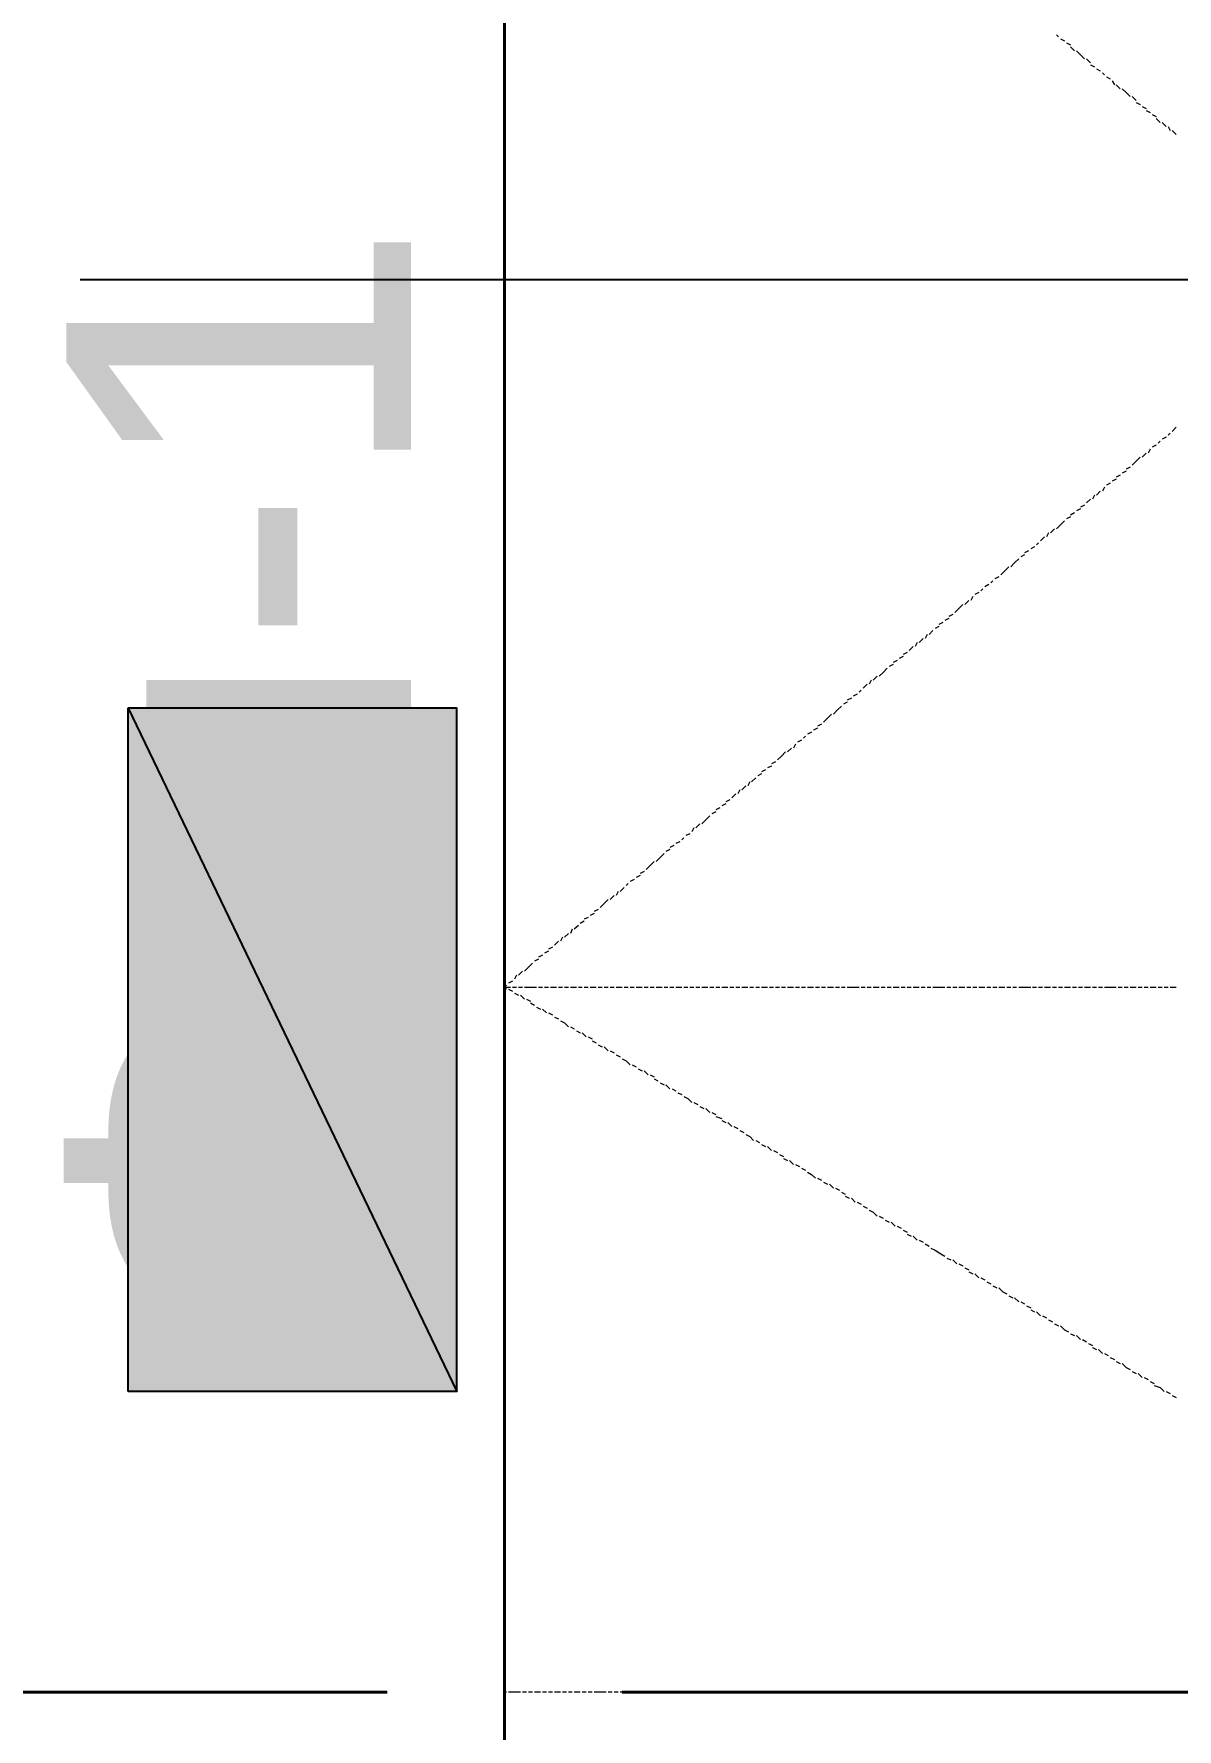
# Model space of a CAD drawing. Extents: x 8 to 21351, y 0 to 420.
# Drawn here: x 15777 to 15789.15, y 217.92 to 235.93 of the extents above; entities that cross this region are included whole.
import ezdxf

# ---------------------------------------------------------------- set-up
doc = ezdxf.new("R2010")
doc.units = 0
doc.styles.add('TEYPDFCAD_TEXT', font='arial.ttf')

msp = doc.modelspace()

# ---------------------------------------------------------------- hatches: boundary and pattern name
at = {"true_color": 0xffffff}
h = msp.add_hatch(color=0, dxfattribs=at)
h.paths.add_polyline_path([(15778.001, 221.509), (15778.001, 228.769), (15781.494, 221.509)])
h.paths.add_polyline_path([(15778.001, 228.769), (15781.494, 221.509), (15781.494, 228.769)])

# ---------------------------------------------------------------- linework, layer by layer
at = {"color": 7, "lineweight": 40}
for p, q in [((15782.002, 262.065), (15782.002, 174.561)), ((15780.753, 218.313), (15753.257, 218.313)), ((15810.746, 218.313), (15783.25, 218.313))]:
    msp.add_line(p, q, dxfattribs=at)
at = {"lineweight": 25}
for p, q in [((15782.002, 245.914), (15782.002, 225.912)), ((15797.496, 233.32), (15777.493, 233.32)), ((15782.002, 224.409), (15782.002, 223.414)), ((15782.002, 221.911), (15782.002, 201.909))]:
    msp.add_line(p, q, dxfattribs=at)
at = {"color": 7, "lineweight": 5}
for p, q in [((15782.002, 235.86), (15782.002, 235.924)), ((15782.002, 235.797), (15782.002, 235.839)), ((15787.865, 235.924), (15787.886, 235.902)), ((15787.907, 235.881), (15787.949, 235.86)), ((15787.971, 235.839), (15788.013, 235.818)), ((15788.013, 235.797), (15788.055, 235.754)), ((15782.002, 235.733), (15782.002, 235.775)), ((15782.002, 235.649), (15782.002, 235.712)), ((15782.002, 235.585), (15782.002, 235.627)), ((15788.076, 235.754), (15788.119, 235.712)), ((15788.119, 235.712), (15788.161, 235.67)), ((15788.182, 235.67), (15788.225, 235.627)), ((15782.002, 235.522), (15782.002, 235.564)), ((15782.002, 235.437), (15782.002, 235.5)), ((15782.002, 235.373), (15782.002, 235.437)), ((15788.225, 235.606), (15788.267, 235.585)), ((15788.288, 235.564), (15788.33, 235.543)), ((15788.352, 235.522), (15788.373, 235.5)), ((15788.394, 235.479), (15788.436, 235.458)), ((15788.457, 235.437), (15788.479, 235.394)), ((15782.002, 235.31), (15782.002, 235.352)), ((15782.002, 235.246), (15782.002, 235.289)), ((15788.5, 235.394), (15788.542, 235.352)), ((15788.563, 235.352), (15788.606, 235.31)), ((15788.606, 235.31), (15788.648, 235.268)), ((15788.669, 235.268), (15788.711, 235.225)), ((15782.002, 235.162), (15782.002, 235.225)), ((15782.002, 235.098), (15782.002, 235.141)), ((15782.002, 235.035), (15782.002, 235.077)), ((15788.711, 235.204), (15788.754, 235.183)), ((15788.775, 235.162), (15788.817, 235.141)), ((15788.817, 235.119), (15788.86, 235.098)), ((15788.881, 235.077), (15788.923, 235.056)), ((15782.002, 234.95), (15782.002, 235.013)), ((15782.002, 234.887), (15782.002, 234.929)), ((15788.923, 235.035), (15788.965, 234.992)), ((15788.987, 234.992), (15789.029, 234.95)), ((15789.05, 234.95), (15789.071, 234.908)), ((15789.092, 234.908), (15789.135, 234.865)), ((15782.002, 234.823), (15782.002, 234.865)), ((15782.002, 234.738), (15782.002, 234.802)), ((15782.002, 234.675), (15782.002, 234.717)), ((15782.002, 234.611), (15782.002, 234.654)), ((15782.002, 234.527), (15782.002, 234.59)), ((15782.002, 234.463), (15782.002, 234.527)), ((15782.002, 234.4), (15782.002, 234.442)), ((15782.002, 234.336), (15782.002, 234.379)), ((15782.002, 234.251), (15782.002, 234.315)), ((15782.002, 234.188), (15782.002, 234.23)), ((15782.002, 234.125), (15782.002, 234.167)), ((15782.002, 234.04), (15782.002, 234.103)), ((15782.002, 233.976), (15782.002, 234.019)), ((15782.002, 233.913), (15782.002, 233.955)), ((15782.002, 233.828), (15782.002, 233.892)), ((15782.002, 233.765), (15782.002, 233.807)), ((15782.002, 233.701), (15782.002, 233.744)), ((15782.002, 233.617), (15782.002, 233.68)), ((15782.002, 233.553), (15782.002, 233.617)), ((15782.002, 233.489), (15782.002, 233.532)), ((15782.002, 233.426), (15782.002, 233.468)), ((15782.002, 233.341), (15782.002, 233.405)), ((15782.002, 233.278), (15782.002, 233.32)), ((15782.002, 233.214), (15782.002, 233.257)), ((15782.002, 233.13), (15782.002, 233.193)), ((15782.002, 233.066), (15782.002, 233.108)), ((15782.002, 233.003), (15782.002, 233.045)), ((15782.002, 232.918), (15782.002, 232.982)), ((15782.002, 232.855), (15782.002, 232.897)), ((15782.002, 232.791), (15782.002, 232.833)), ((15782.002, 232.727), (15782.002, 232.77)), ((15782.002, 232.643), (15782.002, 232.706)), ((15782.002, 232.579), (15782.002, 232.622)), ((15782.002, 232.516), (15782.002, 232.558)), ((15782.002, 232.431), (15782.002, 232.495)), ((15782.002, 232.368), (15782.002, 232.41)), ((15782.002, 232.304), (15782.002, 232.346)), ((15782.002, 232.22), (15782.002, 232.283)), ((15782.002, 232.156), (15782.002, 232.198)), ((15782.002, 232.093), (15782.002, 232.135)), ((15782.002, 232.008), (15782.002, 232.071)), ((15782.002, 231.944), (15782.002, 231.987)), ((15782.002, 231.881), (15782.002, 231.923)), ((15782.002, 231.817), (15782.002, 231.86)), ((15782.002, 231.733), (15782.002, 231.796)), ((15782.002, 231.669), (15782.002, 231.711)), ((15782.002, 231.606), (15782.002, 231.648)), ((15789.029, 231.648), (15788.987, 231.627)), ((15789.071, 231.69), (15789.05, 231.669)), ((15789.135, 231.754), (15789.092, 231.711)), ((15782.002, 231.521), (15782.002, 231.584)), ((15782.002, 231.458), (15782.002, 231.5)), ((15788.817, 231.479), (15788.775, 231.436)), ((15788.86, 231.521), (15788.838, 231.479)), ((15788.923, 231.563), (15788.881, 231.542)), ((15788.965, 231.606), (15788.944, 231.584)), ((15782.002, 231.394), (15782.002, 231.436)), ((15782.002, 231.309), (15782.002, 231.373)), ((15782.002, 231.246), (15782.002, 231.288)), ((15788.606, 231.288), (15788.563, 231.267)), ((15788.648, 231.331), (15788.606, 231.309)), ((15788.711, 231.394), (15788.669, 231.352)), ((15788.754, 231.436), (15788.711, 231.394)), ((15782.002, 231.182), (15782.002, 231.225)), ((15782.002, 231.098), (15782.002, 231.161)), ((15788.373, 231.119), (15788.352, 231.077)), ((15788.436, 231.161), (15788.394, 231.14)), ((15788.5, 231.203), (15788.457, 231.182)), ((15788.542, 231.246), (15788.5, 231.225)), ((15782.002, 231.034), (15782.002, 231.077)), ((15782.002, 230.971), (15782.002, 231.013)), ((15782.002, 230.907), (15782.002, 230.95)), ((15788.161, 230.928), (15788.119, 230.907)), ((15788.225, 230.992), (15788.182, 230.95)), ((15788.267, 231.034), (15788.246, 230.992)), ((15788.33, 231.077), (15788.288, 231.034)), ((15782.002, 230.822), (15782.002, 230.886)), ((15782.002, 230.759), (15782.002, 230.801)), ((15787.949, 230.759), (15787.907, 230.717)), ((15788.013, 230.801), (15787.971, 230.78)), ((15788.055, 230.844), (15788.013, 230.822)), ((15788.119, 230.886), (15788.076, 230.865)), ((15782.002, 230.696), (15782.002, 230.738)), ((15782.002, 230.611), (15782.002, 230.674)), ((15782.002, 230.547), (15782.002, 230.59)), ((15787.738, 230.59), (15787.695, 230.547)), ((15787.78, 230.632), (15787.759, 230.59)), ((15787.844, 230.674), (15787.801, 230.632)), ((15787.907, 230.717), (15787.865, 230.674)), ((15782.002, 230.484), (15782.002, 230.526)), ((15782.002, 230.399), (15782.002, 230.463)), ((15787.526, 230.399), (15787.484, 230.378)), ((15787.568, 230.441), (15787.526, 230.42)), ((15787.632, 230.484), (15787.59, 230.463)), ((15787.674, 230.526), (15787.653, 230.505)), ((15782.002, 230.336), (15782.002, 230.378)), ((15782.002, 230.272), (15782.002, 230.315)), ((15782.002, 230.188), (15782.002, 230.251)), ((15787.314, 230.23), (15787.272, 230.188)), ((15787.357, 230.272), (15787.314, 230.23)), ((15787.42, 230.315), (15787.378, 230.272)), ((15787.463, 230.357), (15787.42, 230.315)), ((15782.002, 230.124), (15782.002, 230.166)), ((15782.002, 230.06), (15782.002, 230.103)), ((15782.002, 229.997), (15782.002, 230.039)), ((15787.082, 230.039), (15787.06, 230.018)), ((15787.145, 230.082), (15787.103, 230.06)), ((15787.187, 230.124), (15787.166, 230.103)), ((15787.251, 230.166), (15787.209, 230.145)), ((15782.002, 229.912), (15782.002, 229.976)), ((15782.002, 229.849), (15782.002, 229.891)), ((15786.87, 229.87), (15786.828, 229.828)), ((15786.933, 229.912), (15786.891, 229.87)), ((15786.976, 229.955), (15786.955, 229.912)), ((15787.039, 229.997), (15786.997, 229.976)), ((15782.002, 229.785), (15782.002, 229.828)), ((15782.002, 229.701), (15782.002, 229.764)), ((15782.002, 229.637), (15782.002, 229.679)), ((15786.658, 229.679), (15786.616, 229.658)), ((15786.722, 229.722), (15786.679, 229.701)), ((15786.764, 229.764), (15786.722, 229.743)), ((15786.828, 229.828), (15786.785, 229.785)), ((15782.002, 229.574), (15782.002, 229.616)), ((15782.002, 229.489), (15782.002, 229.553)), ((15786.447, 229.51), (15786.404, 229.468)), ((15786.489, 229.553), (15786.468, 229.51)), ((15786.552, 229.595), (15786.51, 229.553)), ((15786.616, 229.637), (15786.574, 229.616)), ((15782.002, 229.425), (15782.002, 229.468)), ((15782.002, 229.362), (15782.002, 229.404)), ((15782.002, 229.277), (15782.002, 229.341)), ((15786.235, 229.32), (15786.193, 229.298)), ((15786.277, 229.362), (15786.235, 229.341)), ((15786.341, 229.425), (15786.298, 229.383)), ((15786.383, 229.468), (15786.362, 229.425)), ((15782.002, 229.214), (15782.002, 229.256)), ((15782.002, 229.15), (15782.002, 229.193)), ((15782.002, 229.087), (15782.002, 229.129)), ((15786.023, 229.15), (15785.981, 229.108)), ((15786.066, 229.193), (15786.023, 229.15)), ((15786.129, 229.235), (15786.087, 229.214)), ((15786.171, 229.277), (15786.129, 229.256)), ((15782.002, 229.002), (15782.002, 229.066)), ((15782.002, 228.939), (15782.002, 228.981)), ((15785.79, 228.96), (15785.769, 228.939)), ((15785.854, 229.023), (15785.812, 228.981)), ((15785.896, 229.066), (15785.875, 229.023)), ((15785.96, 229.108), (15785.917, 229.066)), ((15782.002, 228.875), (15782.002, 228.917)), ((15782.002, 228.791), (15782.002, 228.854)), ((15782.002, 228.727), (15782.002, 228.769)), ((15785.579, 228.791), (15785.536, 228.748)), ((15785.642, 228.833), (15785.6, 228.812)), ((15785.685, 228.875), (15785.642, 228.854)), ((15785.748, 228.917), (15785.706, 228.896)), ((15782.002, 228.663), (15782.002, 228.706)), ((15782.002, 228.579), (15782.002, 228.642)), ((15785.367, 228.6), (15785.325, 228.579)), ((15785.431, 228.663), (15785.388, 228.621)), ((15785.473, 228.706), (15785.431, 228.663)), ((15785.536, 228.748), (15785.494, 228.706)), ((15782.002, 228.515), (15782.002, 228.558)), ((15782.002, 228.452), (15782.002, 228.494)), ((15782.002, 228.367), (15782.002, 228.431)), ((15785.155, 228.431), (15785.113, 228.41)), ((15785.198, 228.473), (15785.177, 228.452)), ((15785.261, 228.515), (15785.219, 228.494)), ((15785.325, 228.558), (15785.282, 228.536)), ((15782.002, 228.304), (15782.002, 228.346)), ((15782.002, 228.24), (15782.002, 228.282)), ((15784.944, 228.261), (15784.901, 228.219)), ((15784.986, 228.304), (15784.944, 228.261)), ((15785.05, 228.346), (15785.007, 228.304)), ((15785.092, 228.388), (15785.071, 228.346)), ((15782.002, 228.177), (15782.002, 228.219)), ((15782.002, 228.092), (15782.002, 228.155)), ((15782.002, 228.029), (15782.002, 228.071)), ((15784.732, 228.071), (15784.69, 228.05)), ((15784.774, 228.113), (15784.732, 228.092)), ((15784.838, 228.155), (15784.796, 228.134)), ((15784.88, 228.198), (15784.838, 228.177)), ((15782.002, 227.965), (15782.002, 228.007)), ((15782.002, 227.88), (15782.002, 227.944)), ((15784.499, 227.901), (15784.478, 227.859)), ((15784.563, 227.944), (15784.52, 227.901)), ((15784.605, 227.986), (15784.584, 227.944)), ((15784.669, 228.029), (15784.626, 227.986)), ((15782.002, 227.817), (15782.002, 227.859)), ((15782.002, 227.753), (15782.002, 227.796)), ((15782.002, 227.669), (15782.002, 227.732)), ((15784.288, 227.711), (15784.245, 227.69)), ((15784.351, 227.753), (15784.309, 227.732)), ((15784.393, 227.796), (15784.351, 227.774)), ((15784.457, 227.859), (15784.415, 227.817)), ((15782.002, 227.605), (15782.002, 227.648)), ((15782.002, 227.542), (15782.002, 227.584)), ((15782.002, 227.457), (15782.002, 227.52)), ((15784.076, 227.542), (15784.034, 227.499)), ((15784.139, 227.584), (15784.097, 227.542)), ((15784.182, 227.626), (15784.139, 227.584)), ((15784.245, 227.669), (15784.203, 227.648)), ((15782.002, 227.393), (15782.002, 227.436)), ((15782.002, 227.33), (15782.002, 227.372)), ((15783.864, 227.351), (15783.822, 227.33)), ((15783.907, 227.393), (15783.885, 227.372)), ((15783.97, 227.436), (15783.928, 227.415)), ((15784.012, 227.499), (15783.991, 227.457)), ((15782.002, 227.267), (15782.002, 227.309)), ((15782.002, 227.182), (15782.002, 227.245)), ((15782.002, 227.118), (15782.002, 227.161)), ((15783.653, 227.182), (15783.61, 227.139)), ((15783.695, 227.224), (15783.653, 227.182)), ((15783.758, 227.267), (15783.716, 227.245)), ((15783.801, 227.309), (15783.758, 227.288)), ((15782.002, 227.055), (15782.002, 227.097)), ((15782.002, 226.97), (15782.002, 227.034)), ((15783.441, 226.991), (15783.399, 226.97)), ((15783.483, 227.034), (15783.441, 227.012)), ((15783.547, 227.097), (15783.504, 227.055)), ((15783.589, 227.139), (15783.547, 227.097)), ((15782.002, 226.907), (15782.002, 226.949)), ((15782.002, 226.843), (15782.002, 226.886)), ((15782.002, 226.758), (15782.002, 226.822)), ((15783.208, 226.822), (15783.187, 226.78)), ((15783.272, 226.864), (15783.229, 226.822)), ((15783.314, 226.907), (15783.293, 226.886)), ((15783.377, 226.949), (15783.335, 226.928)), ((15782.002, 226.695), (15782.002, 226.737)), ((15782.002, 226.631), (15782.002, 226.674)), ((15782.002, 226.547), (15782.002, 226.61)), ((15782.996, 226.631), (15782.954, 226.61)), ((15783.06, 226.695), (15783.018, 226.653)), ((15783.102, 226.737), (15783.06, 226.695)), ((15783.166, 226.78), (15783.123, 226.737)), ((15782.002, 226.483), (15782.002, 226.547)), ((15782.002, 226.42), (15782.002, 226.462)), ((15782.785, 226.462), (15782.742, 226.42)), ((15782.848, 226.505), (15782.806, 226.483)), ((15782.891, 226.547), (15782.848, 226.526)), ((15782.954, 226.589), (15782.912, 226.568)), ((15782.002, 226.356), (15782.002, 226.399)), ((15782.002, 226.272), (15782.002, 226.335)), ((15782.002, 226.208), (15782.002, 226.25)), ((15782.573, 226.293), (15782.531, 226.25)), ((15782.615, 226.335), (15782.594, 226.293)), ((15782.679, 226.377), (15782.637, 226.335)), ((15782.721, 226.42), (15782.7, 226.377)), ((15782.002, 226.145), (15782.002, 226.187)), ((15782.002, 226.06), (15782.002, 226.124)), ((15782.361, 226.102), (15782.319, 226.081)), ((15782.404, 226.145), (15782.361, 226.124)), ((15782.467, 226.187), (15782.425, 226.166)), ((15782.51, 226.229), (15782.467, 226.208)), ((15782.002, 225.996), (15782.002, 226.039)), ((15782.002, 225.933), (15782.002, 225.975)), ((15782.002, 225.848), (15782.002, 225.912)), ((15782.129, 225.933), (15782.107, 225.891)), ((15782.192, 225.975), (15782.15, 225.933)), ((15782.256, 226.018), (15782.213, 225.975)), ((15782.298, 226.06), (15782.256, 226.018)), ((15782.023, 225.827), (15782.002, 225.806)), ((15782.002, 225.785), (15782.002, 225.827)), ((15782.002, 225.806), (15782.065, 225.806)), ((15782.002, 225.806), (15782.023, 225.785)), ((15782.002, 225.721), (15782.002, 225.764)), ((15782.086, 225.869), (15782.044, 225.848)), ((15782.044, 225.785), (15782.086, 225.764)), ((15782.086, 225.806), (15782.129, 225.806)), ((15782.107, 225.743), (15782.15, 225.721)), ((15782.15, 225.806), (15782.192, 225.806)), ((15782.171, 225.721), (15782.213, 225.679)), ((15782.213, 225.806), (15782.277, 225.806)), ((15782.277, 225.806), (15782.34, 225.806)), ((15782.361, 225.806), (15782.404, 225.806)), ((15782.425, 225.806), (15782.467, 225.806)), ((15782.488, 225.806), (15782.552, 225.806)), ((15782.573, 225.806), (15782.615, 225.806)), ((15782.637, 225.806), (15782.679, 225.806)), ((15782.7, 225.806), (15782.764, 225.806)), ((15782.785, 225.806), (15782.827, 225.806)), ((15782.848, 225.806), (15782.891, 225.806)), ((15782.912, 225.806), (15782.975, 225.806)), ((15782.996, 225.806), (15783.039, 225.806)), ((15783.06, 225.806), (15783.102, 225.806)), ((15783.123, 225.806), (15783.166, 225.806)), ((15783.187, 225.806), (15783.25, 225.806)), ((15783.272, 225.806), (15783.314, 225.806)), ((15783.335, 225.806), (15783.377, 225.806)), ((15783.399, 225.806), (15783.462, 225.806)), ((15783.483, 225.806), (15783.526, 225.806)), ((15783.547, 225.806), (15783.589, 225.806)), ((15783.61, 225.806), (15783.674, 225.806)), ((15783.695, 225.806), (15783.737, 225.806)), ((15783.758, 225.806), (15783.801, 225.806)), ((15783.822, 225.806), (15783.885, 225.806)), ((15783.907, 225.806), (15783.949, 225.806)), ((15783.97, 225.806), (15784.012, 225.806)), ((15784.034, 225.806), (15784.076, 225.806)), ((15784.097, 225.806), (15784.161, 225.806)), ((15784.182, 225.806), (15784.224, 225.806)), ((15784.245, 225.806), (15784.288, 225.806)), ((15784.309, 225.806), (15784.372, 225.806)), ((15784.393, 225.806), (15784.436, 225.806)), ((15784.457, 225.806), (15784.499, 225.806)), ((15784.52, 225.806), (15784.584, 225.806)), ((15784.605, 225.806), (15784.647, 225.806)), ((15784.669, 225.806), (15784.711, 225.806)), ((15784.732, 225.806), (15784.796, 225.806)), ((15784.817, 225.806), (15784.859, 225.806)), ((15784.88, 225.806), (15784.923, 225.806)), ((15784.944, 225.806), (15784.986, 225.806)), ((15785.007, 225.806), (15785.071, 225.806)), ((15785.092, 225.806), (15785.134, 225.806)), ((15785.155, 225.806), (15785.198, 225.806)), ((15785.219, 225.806), (15785.282, 225.806)), ((15785.304, 225.806), (15785.346, 225.806)), ((15785.367, 225.806), (15785.409, 225.806)), ((15785.431, 225.806), (15785.494, 225.806)), ((15785.515, 225.806), (15785.558, 225.806)), ((15785.579, 225.806), (15785.621, 225.806)), ((15785.642, 225.806), (15785.706, 225.806)), ((15785.706, 225.806), (15785.769, 225.806)), ((15785.79, 225.806), (15785.833, 225.806)), ((15785.854, 225.806), (15785.896, 225.806)), ((15785.917, 225.806), (15785.981, 225.806)), ((15786.002, 225.806), (15786.044, 225.806)), ((15786.066, 225.806), (15786.108, 225.806)), ((15786.129, 225.806), (15786.193, 225.806)), ((15786.214, 225.806), (15786.256, 225.806)), ((15786.277, 225.806), (15786.32, 225.806)), ((15786.341, 225.806), (15786.404, 225.806)), ((15786.425, 225.806), (15786.468, 225.806)), ((15786.489, 225.806), (15786.531, 225.806)), ((15786.552, 225.806), (15786.616, 225.806)), ((15786.616, 225.806), (15786.679, 225.806)), ((15786.701, 225.806), (15786.743, 225.806)), ((15786.764, 225.806), (15786.806, 225.806)), ((15786.828, 225.806), (15786.891, 225.806)), ((15786.912, 225.806), (15786.955, 225.806)), ((15786.976, 225.806), (15787.018, 225.806)), ((15787.039, 225.806), (15787.103, 225.806)), ((15787.124, 225.806), (15787.166, 225.806)), ((15787.187, 225.806), (15787.23, 225.806)), ((15787.251, 225.806), (15787.314, 225.806)), ((15787.336, 225.806), (15787.378, 225.806)), ((15787.399, 225.806), (15787.441, 225.806)), ((15787.463, 225.806), (15787.526, 225.806)), ((15787.526, 225.806), (15787.59, 225.806)), ((15787.611, 225.806), (15787.653, 225.806)), ((15787.674, 225.806), (15787.717, 225.806)), ((15787.738, 225.806), (15787.801, 225.806)), ((15787.822, 225.806), (15787.865, 225.806)), ((15787.886, 225.806), (15787.928, 225.806)), ((15787.949, 225.806), (15788.013, 225.806)), ((15788.034, 225.806), (15788.076, 225.806)), ((15788.098, 225.806), (15788.14, 225.806)), ((15788.161, 225.806), (15788.225, 225.806)), ((15788.246, 225.806), (15788.288, 225.806)), ((15788.309, 225.806), (15788.352, 225.806)), ((15788.373, 225.806), (15788.436, 225.806)), ((15788.436, 225.806), (15788.5, 225.806)), ((15788.521, 225.806), (15788.563, 225.806)), ((15788.584, 225.806), (15788.627, 225.806)), ((15788.648, 225.806), (15788.711, 225.806)), ((15788.733, 225.806), (15788.775, 225.806)), ((15788.796, 225.806), (15788.838, 225.806)), ((15788.86, 225.806), (15788.923, 225.806)), ((15788.944, 225.806), (15788.987, 225.806)), ((15789.008, 225.806), (15789.05, 225.806)), ((15789.071, 225.806), (15789.135, 225.806)), ((15782.002, 225.637), (15782.002, 225.7)), ((15782.002, 225.573), (15782.002, 225.637)), ((15782.002, 225.51), (15782.002, 225.552)), ((15782.234, 225.679), (15782.277, 225.658)), ((15782.277, 225.637), (15782.319, 225.615)), ((15782.34, 225.594), (15782.383, 225.573)), ((15782.404, 225.573), (15782.446, 225.531)), ((15782.467, 225.531), (15782.51, 225.51)), ((15782.002, 225.446), (15782.002, 225.488)), ((15782.002, 225.361), (15782.002, 225.425)), ((15782.531, 225.488), (15782.573, 225.467)), ((15782.594, 225.446), (15782.637, 225.425)), ((15782.637, 225.425), (15782.679, 225.383)), ((15782.7, 225.383), (15782.742, 225.361)), ((15782.002, 225.298), (15782.002, 225.34)), ((15782.002, 225.234), (15782.002, 225.277)), ((15782.002, 225.15), (15782.002, 225.213)), ((15782.764, 225.34), (15782.806, 225.319)), ((15782.827, 225.319), (15782.869, 225.277)), ((15782.891, 225.277), (15782.933, 225.256)), ((15782.933, 225.234), (15782.975, 225.213)), ((15782.996, 225.192), (15783.039, 225.171)), ((15783.06, 225.171), (15783.102, 225.129)), ((15782.002, 225.086), (15782.002, 225.129)), ((15782.002, 225.023), (15782.002, 225.065)), ((15782.002, 224.938), (15782.002, 225.002)), ((15783.123, 225.129), (15783.166, 225.107)), ((15783.187, 225.086), (15783.229, 225.065)), ((15783.25, 225.044), (15783.293, 225.023)), ((15783.293, 225.023), (15783.335, 224.981)), ((15783.356, 224.981), (15783.399, 224.959)), ((15782.002, 224.875), (15782.002, 224.917)), ((15782.002, 224.811), (15782.002, 224.853)), ((15783.42, 224.938), (15783.462, 224.917)), ((15783.483, 224.917), (15783.526, 224.875)), ((15783.547, 224.875), (15783.589, 224.853)), ((15783.589, 224.832), (15783.631, 224.811)), ((15782.002, 224.726), (15782.002, 224.79)), ((15782.002, 224.663), (15782.002, 224.726)), ((15782.002, 224.6), (15782.002, 224.642)), ((15783.653, 224.79), (15783.695, 224.769)), ((15783.716, 224.769), (15783.758, 224.726)), ((15783.78, 224.726), (15783.822, 224.705)), ((15783.843, 224.684), (15783.885, 224.663)), ((15783.907, 224.642), (15783.949, 224.621)), ((15783.949, 224.621), (15783.991, 224.578)), ((15782.002, 224.536), (15782.002, 224.578)), ((15782.002, 224.451), (15782.002, 224.515)), ((15784.012, 224.578), (15784.055, 224.557)), ((15784.076, 224.536), (15784.118, 224.515)), ((15784.139, 224.515), (15784.182, 224.472)), ((15784.203, 224.472), (15784.245, 224.451)), ((15782.002, 224.388), (15782.002, 224.43)), ((15782.002, 224.324), (15782.002, 224.367)), ((15782.002, 224.24), (15782.002, 224.303)), ((15784.245, 224.43), (15784.309, 224.409)), ((15784.309, 224.388), (15784.351, 224.367)), ((15784.372, 224.367), (15784.415, 224.324)), ((15784.436, 224.324), (15784.478, 224.303)), ((15784.499, 224.282), (15784.542, 224.261)), ((15782.002, 224.176), (15782.002, 224.218)), ((15782.002, 224.113), (15782.002, 224.155)), ((15782.002, 224.028), (15782.002, 224.091)), ((15784.563, 224.24), (15784.605, 224.218)), ((15784.605, 224.218), (15784.647, 224.176)), ((15784.669, 224.176), (15784.711, 224.155)), ((15784.732, 224.134), (15784.774, 224.113)), ((15784.796, 224.113), (15784.838, 224.07)), ((15782.002, 223.964), (15782.002, 224.007)), ((15782.002, 223.901), (15782.002, 223.943)), ((15784.859, 224.07), (15784.901, 224.049)), ((15784.923, 224.028), (15784.965, 224.007)), ((15784.965, 223.986), (15785.007, 223.964)), ((15785.028, 223.964), (15785.071, 223.922)), ((15785.092, 223.922), (15785.134, 223.901)), ((15782.002, 223.816), (15782.002, 223.88)), ((15782.002, 223.753), (15782.002, 223.816)), ((15782.002, 223.689), (15782.002, 223.732)), ((15785.155, 223.88), (15785.198, 223.859)), ((15785.219, 223.838), (15785.261, 223.816)), ((15785.261, 223.816), (15785.304, 223.774)), ((15785.325, 223.774), (15785.367, 223.753)), ((15785.388, 223.732), (15785.431, 223.71)), ((15782.002, 223.626), (15782.002, 223.668)), ((15782.002, 223.541), (15782.002, 223.605)), ((15785.452, 223.71), (15785.494, 223.668)), ((15785.515, 223.668), (15785.558, 223.647)), ((15785.579, 223.626), (15785.621, 223.605)), ((15785.621, 223.583), (15785.663, 223.562)), ((15785.685, 223.562), (15785.727, 223.52)), ((15782.002, 223.478), (15782.002, 223.52)), ((15782.002, 223.414), (15782.002, 223.457)), ((15782.002, 223.329), (15782.002, 223.393)), ((15785.748, 223.52), (15785.79, 223.499)), ((15785.812, 223.478), (15785.854, 223.457)), ((15785.875, 223.435), (15785.917, 223.414)), ((15785.917, 223.414), (15785.96, 223.372)), ((15785.981, 223.372), (15786.023, 223.351)), ((15782.002, 223.266), (15782.002, 223.308)), ((15782.002, 223.202), (15782.002, 223.245)), ((15782.002, 223.118), (15782.002, 223.181)), ((15786.044, 223.329), (15786.087, 223.308)), ((15786.108, 223.308), (15786.15, 223.266)), ((15786.171, 223.266), (15786.214, 223.245)), ((15786.235, 223.224), (15786.277, 223.202)), ((15786.277, 223.181), (15786.32, 223.16)), ((15782.002, 223.054), (15782.002, 223.097)), ((15782.002, 222.991), (15782.002, 223.033)), ((15786.341, 223.16), (15786.383, 223.118)), ((15786.404, 223.118), (15786.447, 223.097)), ((15786.468, 223.076), (15786.51, 223.054)), ((15786.531, 223.033), (15786.574, 223.012)), ((15786.574, 223.012), (15786.637, 222.97)), ((15782.002, 222.906), (15782.002, 222.97)), ((15782.002, 222.843), (15782.002, 222.906)), ((15782.002, 222.779), (15782.002, 222.821)), ((15786.637, 222.97), (15786.679, 222.948)), ((15786.701, 222.927), (15786.743, 222.906)), ((15786.764, 222.906), (15786.806, 222.864)), ((15786.828, 222.864), (15786.87, 222.843)), ((15786.891, 222.821), (15786.933, 222.8)), ((15782.002, 222.716), (15782.002, 222.758)), ((15782.002, 222.631), (15782.002, 222.695)), ((15786.933, 222.779), (15786.976, 222.758)), ((15786.997, 222.758), (15787.039, 222.716)), ((15787.06, 222.716), (15787.103, 222.695)), ((15787.124, 222.673), (15787.166, 222.652)), ((15782.002, 222.567), (15782.002, 222.61)), ((15782.002, 222.504), (15782.002, 222.546)), ((15782.002, 222.419), (15782.002, 222.483)), ((15787.187, 222.631), (15787.23, 222.61)), ((15787.251, 222.61), (15787.293, 222.567)), ((15787.293, 222.567), (15787.336, 222.546)), ((15787.357, 222.525), (15787.399, 222.504)), ((15787.42, 222.504), (15787.463, 222.462)), ((15787.484, 222.462), (15787.526, 222.44)), ((15782.002, 222.356), (15782.002, 222.398)), ((15782.002, 222.292), (15782.002, 222.335)), ((15787.547, 222.419), (15787.59, 222.398)), ((15787.59, 222.377), (15787.632, 222.356)), ((15787.653, 222.356), (15787.695, 222.313)), ((15787.717, 222.313), (15787.759, 222.292)), ((15782.002, 222.208), (15782.002, 222.271)), ((15782.002, 222.144), (15782.002, 222.186)), ((15782.002, 222.081), (15782.002, 222.123)), ((15787.78, 222.271), (15787.822, 222.25)), ((15787.844, 222.229), (15787.886, 222.208)), ((15787.907, 222.208), (15787.949, 222.165)), ((15787.949, 222.165), (15787.992, 222.144)), ((15788.013, 222.123), (15788.055, 222.102)), ((15788.076, 222.102), (15788.119, 222.06)), ((15782.002, 221.996), (15782.002, 222.06)), ((15782.002, 221.933), (15782.002, 221.996)), ((15788.14, 222.06), (15788.182, 222.038)), ((15788.203, 222.017), (15788.246, 221.996)), ((15788.246, 221.975), (15788.288, 221.954)), ((15788.309, 221.954), (15788.352, 221.911)), ((15782.002, 221.869), (15782.002, 221.911)), ((15782.002, 221.805), (15782.002, 221.848)), ((15782.002, 221.721), (15782.002, 221.784)), ((15788.373, 221.911), (15788.415, 221.89)), ((15788.436, 221.869), (15788.479, 221.848)), ((15788.5, 221.827), (15788.542, 221.805)), ((15788.563, 221.805), (15788.606, 221.763)), ((15788.606, 221.763), (15788.648, 221.742)), ((15782.002, 221.657), (15782.002, 221.7)), ((15782.002, 221.594), (15782.002, 221.636)), ((15782.002, 221.509), (15782.002, 221.573)), ((15788.669, 221.721), (15788.711, 221.7)), ((15788.733, 221.7), (15788.775, 221.657)), ((15788.796, 221.657), (15788.838, 221.636)), ((15788.86, 221.615), (15788.902, 221.594)), ((15788.902, 221.573), (15788.965, 221.552)), ((15782.002, 221.446), (15782.002, 221.488)), ((15782.002, 221.382), (15782.002, 221.424)), ((15788.965, 221.552), (15789.008, 221.509)), ((15789.029, 221.509), (15789.071, 221.488)), ((15789.092, 221.467), (15789.135, 221.446)), ((15782.002, 221.298), (15782.002, 221.361)), ((15782.002, 221.234), (15782.002, 221.276)), ((15782.002, 221.17), (15782.002, 221.213)), ((15782.002, 221.086), (15782.002, 221.149)), ((15782.002, 221.022), (15782.002, 221.086)), ((15782.002, 220.959), (15782.002, 221.001)), ((15782.002, 220.895), (15782.002, 220.938)), ((15782.002, 220.811), (15782.002, 220.874)), ((15782.002, 220.747), (15782.002, 220.79)), ((15782.002, 220.684), (15782.002, 220.726)), ((15782.002, 220.599), (15782.002, 220.662)), ((15782.002, 220.536), (15782.002, 220.578)), ((15782.002, 220.472), (15782.002, 220.514)), ((15782.002, 220.387), (15782.002, 220.451)), ((15782.002, 220.324), (15782.002, 220.366)), ((15782.002, 220.26), (15782.002, 220.303)), ((15782.002, 220.176), (15782.002, 220.239)), ((15782.002, 220.112), (15782.002, 220.176)), ((15782.002, 220.049), (15782.002, 220.091)), ((15782.002, 219.985), (15782.002, 220.027)), ((15782.002, 219.9), (15782.002, 219.964)), ((15782.002, 219.837), (15782.002, 219.879)), ((15782.002, 219.774), (15782.002, 219.816)), ((15782.002, 219.689), (15782.002, 219.752)), ((15782.002, 219.625), (15782.002, 219.668)), ((15782.002, 219.562), (15782.002, 219.604)), ((15782.002, 219.477), (15782.002, 219.541)), ((15782.002, 219.414), (15782.002, 219.456)), ((15782.002, 219.35), (15782.002, 219.393)), ((15782.002, 219.266), (15782.002, 219.329)), ((15782.002, 219.202), (15782.002, 219.266)), ((15782.002, 219.138), (15782.002, 219.181)), ((15782.002, 219.075), (15782.002, 219.117)), ((15782.002, 218.99), (15782.002, 219.054)), ((15782.002, 218.927), (15782.002, 218.969)), ((15782.002, 218.863), (15782.002, 218.906)), ((15782.002, 218.779), (15782.002, 218.842)), ((15782.002, 218.715), (15782.002, 218.757)), ((15782.002, 218.652), (15782.002, 218.694)), ((15782.002, 218.567), (15782.002, 218.631)), ((15782.002, 218.504), (15782.002, 218.546)), ((15782.002, 218.44), (15782.002, 218.482)), ((15782.002, 218.355), (15782.002, 218.419)), ((15782.002, 218.313), (15782.002, 218.355)), ((15782.023, 218.313), (15782.002, 218.313)), ((15782.002, 218.313), (15782.002, 218.271)), ((15782.002, 218.25), (15782.002, 218.207)), ((15782.002, 218.186), (15782.002, 218.144)), ((15782.107, 218.313), (15782.044, 218.313)), ((15782.171, 218.313), (15782.107, 218.313)), ((15782.234, 218.313), (15782.192, 218.313)), ((15782.298, 218.313), (15782.256, 218.313)), ((15782.383, 218.313), (15782.319, 218.313)), ((15782.446, 218.313), (15782.404, 218.313)), ((15782.51, 218.313), (15782.467, 218.313)), ((15782.594, 218.313), (15782.531, 218.313)), ((15782.658, 218.313), (15782.615, 218.313)), ((15782.721, 218.313), (15782.679, 218.313)), ((15782.806, 218.313), (15782.742, 218.313)), ((15782.869, 218.313), (15782.827, 218.313)), ((15782.933, 218.313), (15782.891, 218.313)), ((15783.018, 218.313), (15782.954, 218.313)), ((15783.081, 218.313), (15783.018, 218.313)), ((15783.145, 218.313), (15783.102, 218.313)), ((15783.208, 218.313), (15783.166, 218.313)), ((15783.293, 218.313), (15783.229, 218.313)), ((15783.356, 218.313), (15783.314, 218.313)), ((15783.42, 218.313), (15783.377, 218.313)), ((15783.504, 218.313), (15783.441, 218.313)), ((15783.568, 218.313), (15783.526, 218.313)), ((15783.631, 218.313), (15783.589, 218.313)), ((15783.716, 218.313), (15783.653, 218.313)), ((15783.78, 218.313), (15783.737, 218.313)), ((15783.843, 218.313), (15783.801, 218.313)), ((15783.928, 218.313), (15783.864, 218.313)), ((15783.991, 218.313), (15783.928, 218.313)), ((15784.055, 218.313), (15784.012, 218.313)), ((15784.118, 218.313), (15784.076, 218.313)), ((15784.203, 218.313), (15784.139, 218.313)), ((15784.266, 218.313), (15784.224, 218.313)), ((15784.33, 218.313), (15784.288, 218.313)), ((15784.415, 218.313), (15784.351, 218.313)), ((15784.478, 218.313), (15784.436, 218.313)), ((15784.542, 218.313), (15784.499, 218.313)), ((15784.626, 218.313), (15784.563, 218.313)), ((15784.69, 218.313), (15784.647, 218.313)), ((15784.753, 218.313), (15784.711, 218.313)), ((15784.838, 218.313), (15784.774, 218.313)), ((15784.901, 218.313), (15784.838, 218.313)), ((15784.965, 218.313), (15784.923, 218.313)), ((15785.028, 218.313), (15784.986, 218.313)), ((15785.113, 218.313), (15785.05, 218.313)), ((15785.177, 218.313), (15785.134, 218.313)), ((15785.24, 218.313), (15785.198, 218.313)), ((15785.325, 218.313), (15785.261, 218.313)), ((15785.388, 218.313), (15785.346, 218.313)), ((15785.452, 218.313), (15785.409, 218.313)), ((15785.536, 218.313), (15785.473, 218.313)), ((15785.6, 218.313), (15785.558, 218.313)), ((15785.663, 218.313), (15785.621, 218.313)), ((15785.748, 218.313), (15785.685, 218.313)), ((15785.812, 218.313), (15785.748, 218.313)), ((15785.875, 218.313), (15785.833, 218.313)), ((15785.939, 218.313), (15785.896, 218.313)), ((15786.023, 218.313), (15785.96, 218.313)), ((15786.087, 218.313), (15786.044, 218.313)), ((15786.15, 218.313), (15786.108, 218.313)), ((15786.235, 218.313), (15786.171, 218.313)), ((15786.298, 218.313), (15786.256, 218.313)), ((15786.362, 218.313), (15786.32, 218.313)), ((15786.447, 218.313), (15786.383, 218.313)), ((15786.51, 218.313), (15786.468, 218.313)), ((15786.574, 218.313), (15786.531, 218.313)), ((15786.637, 218.313), (15786.595, 218.313)), ((15786.722, 218.313), (15786.658, 218.313)), ((15786.785, 218.313), (15786.743, 218.313)), ((15786.849, 218.313), (15786.806, 218.313)), ((15786.933, 218.313), (15786.87, 218.313)), ((15786.997, 218.313), (15786.955, 218.313)), ((15787.06, 218.313), (15787.018, 218.313)), ((15787.145, 218.313), (15787.082, 218.313)), ((15787.209, 218.313), (15787.166, 218.313)), ((15787.272, 218.313), (15787.23, 218.313)), ((15787.357, 218.313), (15787.293, 218.313)), ((15787.42, 218.313), (15787.378, 218.313)), ((15787.484, 218.313), (15787.441, 218.313)), ((15787.547, 218.313), (15787.505, 218.313)), ((15787.632, 218.313), (15787.568, 218.313)), ((15787.695, 218.313), (15787.653, 218.313)), ((15787.759, 218.313), (15787.717, 218.313)), ((15787.844, 218.313), (15787.78, 218.313)), ((15787.907, 218.313), (15787.865, 218.313)), ((15787.971, 218.313), (15787.928, 218.313)), ((15788.055, 218.313), (15787.992, 218.313)), ((15788.119, 218.313), (15788.076, 218.313)), ((15788.182, 218.313), (15788.14, 218.313)), ((15788.267, 218.313), (15788.203, 218.313)), ((15788.33, 218.313), (15788.288, 218.313)), ((15788.394, 218.313), (15788.352, 218.313)), ((15788.457, 218.313), (15788.415, 218.313)), ((15788.542, 218.313), (15788.479, 218.313)), ((15788.606, 218.313), (15788.563, 218.313)), ((15788.669, 218.313), (15788.627, 218.313)), ((15788.754, 218.313), (15788.69, 218.313)), ((15788.817, 218.313), (15788.775, 218.313)), ((15788.881, 218.313), (15788.838, 218.313)), ((15788.965, 218.313), (15788.902, 218.313)), ((15789.029, 218.313), (15788.987, 218.313)), ((15789.092, 218.313), (15789.05, 218.313)), ((15789.177, 218.313), (15789.114, 218.313)), ((15782.002, 218.123), (15782.002, 218.059)), ((15782.002, 218.038), (15782.002, 217.995)), ((15782.002, 217.974), (15782.002, 217.932))]:
    msp.add_line(p, q, dxfattribs=at)
at = {"color": 0, "lineweight": 0, "true_color": 0xffffff}
msp.add_line((15781.494, 221.509), (15781.494, 228.769), dxfattribs=at)
at = {"color": 7, "lineweight": 25}
msp.add_line((15782.002, 220.514), (15782.002, 222.44), dxfattribs=at)
at = {"color": 0, "true_color": 0xffffff}
for points in [[(15778.001, 221.509), (15778.001, 228.769), (15781.494, 221.509)], [(15778.001, 228.769), (15781.494, 221.509), (15781.494, 228.769)]]:
    msp.add_lwpolyline(points, close=True, dxfattribs=at)

# ---------------------------------------------------------------- texts
at = {"color": 7, "style": 'TEYPDFCAD_TEXT'}
msp.add_text('Фм-1', height=3.6618, rotation=90, dxfattribs=at).set_placement((15781.007, 222.017))

doc.saveas('drawing.dxf')
